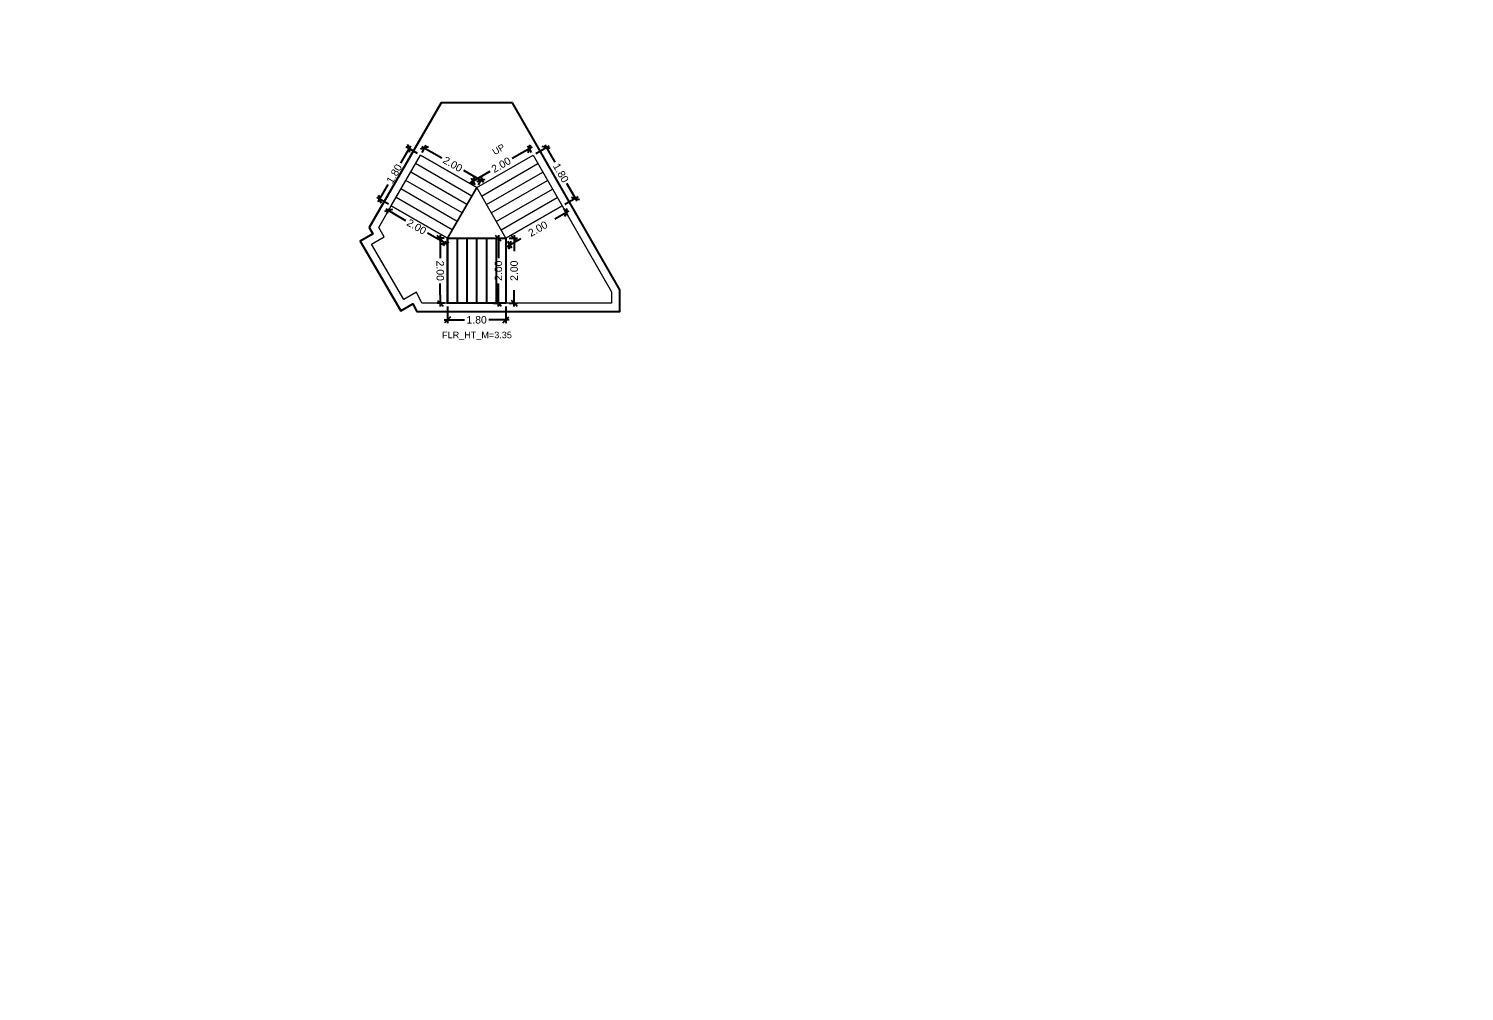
# Model space of a CAD drawing. Header units: metres. Extents: x 256329 to 886268, y -249371 to 355.
# Drawn here: x 287414.03 to 287458.25, y -730.08 to -700.45 of the extents above; entities that cross this region are included whole.
import ezdxf

# ---------------------------------------------------------------- set-up
doc = ezdxf.new("R2010")
doc.units = ezdxf.units.M
doc.header["$MEASUREMENT"] = 0
doc.header["$PDMODE"] = 35
doc.linetypes.add('CONTINOUS', pattern=[0])
doc.linetypes.add('DASHED', pattern=[0.75, 0.5, -0.25])
doc.layers.get('0').update_dxf_attribs({"lineweight": 18})
doc.layers.get('Defpoints').update_dxf_attribs({"lineweight": 20})
doc.layers.add('A_TEXT', color=4, linetype='Continuous', lineweight=0, transparency=0.3)
doc.layers.add('BLK_2_FLR_7_STAIR_3', color=7, linetype='Continuous', plot=False)
doc.layers.add('BLK_2_FLR_7_STAIR_3_FLIGHT_2', color=7, linetype='Continuous', plot=False)
for name, color, linetype, lineweight in [('BLK_2_FLR_7_STAIR_3_FLIGHT_1', 7, 'Continuous', 0), ('BLK_2_FLR_7_STAIR_3_FLIGHT_3', 7, 'Continuous', 0), ('BLK_2_FLR_7_STAIR_3_LANDING_1', 1, 'DASHED', 9), ('BLK_2_FLR_7_STAIR_3_LANDING_2', 7, 'Continuous', 0)]:
    doc.layers.add(name, color=color, linetype=linetype, lineweight=lineweight)
doc.styles.add('Arial', font='arial.ttf')
doc.styles.get("Standard").update_dxf_attribs({"font": 'arial.ttf'})
doc.dimstyles.new('METRIC DIM', dxfattribs={"dimtxt": 0.23, "dimasz": 0.18, "dimexe": 0.1, "dimexo": 0.1, "dimgap": 0.09, "dimtad": 0, "dimzin": 0, "dimdsep": 46, "dimtxsty": 'Standard', "dimblk": 'OBLIQUE', "dimcen": 0, "dimdle": 0.1, "dimclrd": 147, "dimclre": 147, "dimclrt": 7, "dimadec": 0, "dimazin": 0, "dimtfac": 1, "dimtofl": 0, "dimtmove": 0, "dimatfit": 2, "dimfxl": 0.125, "dimtolj": 1, "dimtzin": 0, "dimarcsym": 0})

# ---------------------------------------------------------------- blocks, each defined once
blk = doc.blocks.new('_Oblique')
at = {"color": 0, "linetype": 'ByBlock', "lineweight": -2}
blk.add_line((-0.5, -0.5), (0.5, 0.5), dxfattribs=at)
blk = doc.blocks.new('*D1846')
at = {"layer": 'BLK_2_FLR_7_STAIR_3_FLIGHT_2', "color": 147, "lineweight": -2, "transparency": 16777216}
for p, q in [((287426.923343, -708.997423), (287426.923159, -709.509395)), ((287428.723343, -708.99807), (287428.723159, -709.510042)), ((287426.823195, -709.409359), (287427.445695, -709.409583)), ((287428.823195, -709.410078), (287428.200695, -709.409854))]:
    blk.add_line(p, q, dxfattribs=at)
at = {"layer": 'Defpoints', "color": 0, "linetype": 'CONTINOUS', "transparency": 16777216}
for p in [(287426.923379, -708.897423, 0.042641), (287428.723379, -708.89807, 0.042641), (287428.723195, -709.410042)]:
    blk.add_point(p, dxfattribs=at)
at = {"layer": 'BLK_2_FLR_7_STAIR_3_FLIGHT_2', "color": 147, "linetype": 'CONTINOUS', "lineweight": -2, "transparency": 16777216, "xscale": 0.18, "yscale": 0.18, "zscale": 0.18}
for p, rotation in [((287426.923195, -709.409395), 179.979403), ((287428.723195, -709.410042), 359.979403)]:
    blk.add_blockref('_Oblique', p, dxfattribs=dict(at, rotation=rotation))
at = {"layer": 'BLK_2_FLR_7_STAIR_3_FLIGHT_2', "color": 7, "linetype": 'CONTINOUS', "transparency": 16777216, "insert": (287427.823195, -709.409718), "char_height": 0.23, "attachment_point": 5, "rotation": 359.9794033}
blk.add_mtext('\\A1;1.80', dxfattribs=at)
blk = doc.blocks.new('*D1847')
at = {"layer": 'BLK_2_FLR_7_STAIR_3_FLIGHT_3', "color": 147, "lineweight": -2, "transparency": 16777216}
for p, q in [((287426.131857, -704.068098), (287426.747783, -704.422242)), ((287426.141256, -704.25237), (287426.268394, -704.031253)), ((287428.040399, -705.165468), (287427.424473, -704.811324)), ((287427.876415, -705.250049), (287428.003553, -705.028931))]:
    blk.add_line(p, q, dxfattribs=at)
at = {"layer": 'Defpoints', "color": 0, "linetype": 'CONTINOUS', "transparency": 16777216}
for p in [(287426.091411, -704.339062, 0.042641), (287427.82657, -705.33674, 0.042641), (287427.953707, -705.115622)]:
    blk.add_point(p, dxfattribs=at)
at = {"layer": 'BLK_2_FLR_7_STAIR_3_FLIGHT_3', "color": 147, "linetype": 'CONTINOUS', "lineweight": -2, "transparency": 16777216, "xscale": 0.18, "yscale": 0.18, "zscale": 0.18}
for p, rotation in [((287426.218549, -704.117944), 150.102044), ((287427.953707, -705.115622), 330.102044)]:
    blk.add_blockref('_Oblique', p, dxfattribs=dict(at, rotation=rotation))
at = {"layer": 'BLK_2_FLR_7_STAIR_3_FLIGHT_3', "color": 7, "linetype": 'CONTINOUS', "transparency": 16777216, "insert": (287427.086128, -704.616783), "char_height": 0.23, "attachment_point": 5, "rotation": 330.1020442}
blk.add_mtext('\\A1;2.00', dxfattribs=at)
blk = doc.blocks.new('*D1848')
at = {"layer": 'BLK_2_FLR_7_STAIR_3_FLIGHT_1', "color": 147, "lineweight": -2, "transparency": 16777216}
for p, q in [((287429.532028, -704.089743), (287428.916674, -704.443342)), ((287429.510839, -704.25358), (287429.395501, -704.052861)), ((287427.624527, -705.185844), (287428.239881, -704.832245)), ((287427.776747, -705.250036), (287427.661408, -705.049317))]:
    blk.add_line(p, q, dxfattribs=at)
at = {"layer": 'Defpoints', "color": 0, "linetype": 'CONTINOUS', "transparency": 16777216}
for p in [(287429.445324, -704.139566), (287429.560662, -704.340285, 0.042641), (287427.82657, -705.33674, 0.042641)]:
    blk.add_point(p, dxfattribs=at)
at = {"layer": 'BLK_2_FLR_7_STAIR_3_FLIGHT_1', "color": 147, "linetype": 'CONTINOUS', "lineweight": -2, "transparency": 16777216, "xscale": 0.18, "yscale": 0.18, "zscale": 0.18}
for p, rotation in [((287429.445324, -704.139566), 29.88281300000001), ((287427.711231, -705.136021), 209.882813)]:
    blk.add_blockref('_Oblique', p, dxfattribs=dict(at, rotation=rotation))
at = {"layer": 'BLK_2_FLR_7_STAIR_3_FLIGHT_1', "color": 7, "linetype": 'CONTINOUS', "transparency": 16777216, "insert": (287428.578277, -704.637794), "char_height": 0.23, "attachment_point": 5, "rotation": 29.8828126}
blk.add_mtext('\\A1;2.00', dxfattribs=at)
blk = doc.blocks.new('*D1849')
at = {"layer": 'BLK_2_FLR_7_STAIR_3_LANDING_2', "color": 147, "lineweight": -2, "transparency": 16777216}
for p, q in [((287426.82338, -706.897871), (287426.596101, -706.898888)), ((287426.695652, -706.798442), (287426.69883, -707.508258)), ((287426.705501, -708.998639), (287426.702324, -708.288823)), ((287426.832334, -708.89807), (287426.605055, -708.899087))]:
    blk.add_line(p, q, dxfattribs=at)
at = {"layer": 'Defpoints', "color": 0, "linetype": 'CONTINOUS', "transparency": 16777216}
for p in [(287426.923379, -706.897423, 0.042641), (287426.705054, -708.89864), (287426.932333, -708.897622, 0.042641)]:
    blk.add_point(p, dxfattribs=at)
at = {"layer": 'BLK_2_FLR_7_STAIR_3_LANDING_2', "color": 147, "linetype": 'CONTINOUS', "lineweight": -2, "transparency": 16777216, "xscale": 0.18, "yscale": 0.18, "zscale": 0.18}
for p, rotation in [((287426.6961, -706.898441), 90.256477), ((287426.705054, -708.89864), 270.256477)]:
    blk.add_blockref('_Oblique', p, dxfattribs=dict(at, rotation=rotation))
at = {"layer": 'BLK_2_FLR_7_STAIR_3_LANDING_2', "color": 7, "linetype": 'CONTINOUS', "transparency": 16777216, "insert": (287426.700577, -707.89854), "char_height": 0.23, "attachment_point": 5, "rotation": 270.2564771}
blk.add_mtext('\\A1;2.00', dxfattribs=at)
blk = doc.blocks.new('*D1850')
at = {"layer": 'BLK_2_FLR_7_STAIR_3_LANDING_2', "color": 147, "lineweight": -2, "transparency": 16777216}
for p, q in [((287425.021448, -705.993036), (287425.635862, -706.347613)), ((287425.141722, -705.98469), (287425.058077, -706.129632)), ((287426.926346, -707.092349), (287426.311932, -706.737772)), ((287426.873396, -706.984035), (287426.78975, -707.128977))]:
    blk.add_line(p, q, dxfattribs=at)
at = {"layer": 'Defpoints', "color": 0, "linetype": 'CONTINOUS', "transparency": 16777216}
for p in [(287425.10806, -706.04302), (287425.191706, -705.898078, 0.042641), (287426.923379, -706.897423, 0.042641)]:
    blk.add_point(p, dxfattribs=at)
at = {"layer": 'BLK_2_FLR_7_STAIR_3_LANDING_2', "color": 147, "linetype": 'CONTINOUS', "lineweight": -2, "transparency": 16777216, "xscale": 0.18, "yscale": 0.18, "zscale": 0.18}
for p, rotation in [((287425.10806, -706.04302), 150.01084), ((287426.839734, -707.042365), 330.01084)]:
    blk.add_blockref('_Oblique', p, dxfattribs=dict(at, rotation=rotation))
at = {"layer": 'BLK_2_FLR_7_STAIR_3_LANDING_2', "color": 7, "linetype": 'CONTINOUS', "transparency": 16777216, "insert": (287425.973897, -706.542692), "char_height": 0.23, "attachment_point": 5, "rotation": 330.0108404}
blk.add_mtext('\\A1;2.00', dxfattribs=at)
blk = doc.blocks.new('*D1851')
at = {"layer": 'BLK_2_FLR_7_STAIR_3_LANDING_1', "color": 147, "lineweight": -2, "transparency": 16777216}
for p, q in [((287430.663771, -706.059271), (287430.048417, -706.41287)), ((287430.507295, -705.987673), (287430.626889, -706.195798)), ((287428.756269, -707.155372), (287429.371624, -706.801773)), ((287428.773202, -706.984128), (287428.892797, -707.192254))]:
    blk.add_line(p, q, dxfattribs=at)
at = {"layer": 'Defpoints', "color": 0, "linetype": 'CONTINOUS', "transparency": 16777216}
for p in [(287430.457472, -705.900968, 0.042641), (287430.577066, -706.109094), (287428.723379, -706.897423, 0.042641)]:
    blk.add_point(p, dxfattribs=at)
at = {"layer": 'BLK_2_FLR_7_STAIR_3_LANDING_1', "color": 147, "linetype": 'CONTINOUS', "lineweight": -2, "transparency": 16777216, "xscale": 0.18, "yscale": 0.18, "zscale": 0.18}
for p, rotation in [((287430.577066, -706.109094), 29.88281300000001), ((287428.842974, -707.105549), 209.882813)]:
    blk.add_blockref('_Oblique', p, dxfattribs=dict(at, rotation=rotation))
at = {"layer": 'BLK_2_FLR_7_STAIR_3_LANDING_1', "color": 7, "linetype": 'CONTINOUS', "transparency": 16777216, "insert": (287429.71002, -706.607321), "char_height": 0.23, "attachment_point": 5, "rotation": 29.8828126}
blk.add_mtext('\\A1;2.00', dxfattribs=at)
blk = doc.blocks.new('*D1852')
at = {"layer": 'BLK_2_FLR_7_STAIR_3_LANDING_1', "color": 147, "lineweight": -2, "transparency": 16777216}
for p, q in [((287428.823379, -706.897423), (287429.07903, -706.897423)), ((287428.97903, -706.797423), (287428.97903, -707.507137)), ((287428.97903, -708.997423), (287428.97903, -708.28771)), ((287428.823379, -708.897423), (287429.07903, -708.897423))]:
    blk.add_line(p, q, dxfattribs=at)
at = {"layer": 'Defpoints', "color": 0, "linetype": 'CONTINOUS', "transparency": 16777216}
for p in [(287428.723379, -706.897423, 0.042641), (287428.723379, -708.897423, 0.042641), (287428.97903, -708.897423)]:
    blk.add_point(p, dxfattribs=at)
at = {"layer": 'BLK_2_FLR_7_STAIR_3_LANDING_1', "color": 147, "linetype": 'CONTINOUS', "lineweight": -2, "transparency": 16777216, "xscale": 0.18, "yscale": 0.18, "zscale": 0.18}
for p, rotation in [((287428.97903, -706.897423), 90), ((287428.97903, -708.897423), 270)]:
    blk.add_blockref('_Oblique', p, dxfattribs=dict(at, rotation=rotation))
at = {"layer": 'BLK_2_FLR_7_STAIR_3_LANDING_1', "color": 7, "linetype": 'CONTINOUS', "transparency": 16777216, "insert": (287428.97903, -707.897423), "char_height": 0.23, "attachment_point": 5, "rotation": 90}
blk.add_mtext('\\A1;2.00', dxfattribs=at)
blk = doc.blocks.new('*D1853')
at = {"layer": 'BLK_2_FLR_7_STAIR_3_FLIGHT_3', "color": 147, "lineweight": -2, "transparency": 16777216}
for p, q in [((287425.785465, -704.047044), (287425.474317, -704.586204)), ((287426.004799, -704.289078), (287425.648869, -704.083672)), ((287424.785793, -705.779284), (287425.096941, -705.240124)), ((287425.105094, -705.848094), (287424.749164, -705.642688))]:
    blk.add_line(p, q, dxfattribs=at)
at = {"layer": 'Defpoints', "color": 0, "linetype": 'CONTINOUS', "transparency": 16777216}
for p in [(287426.091411, -704.339062, 0.042641), (287424.835776, -705.692672), (287425.191706, -705.898078, 0.042641)]:
    blk.add_point(p, dxfattribs=at)
at = {"layer": 'BLK_2_FLR_7_STAIR_3_FLIGHT_3', "color": 147, "linetype": 'CONTINOUS', "lineweight": -2, "transparency": 16777216, "xscale": 0.18, "yscale": 0.18, "zscale": 0.18}
for p, rotation in [((287425.735481, -704.133656), 60.01084000000001), ((287424.835776, -705.692672), 240.01084)]:
    blk.add_blockref('_Oblique', p, dxfattribs=dict(at, rotation=rotation))
at = {"layer": 'BLK_2_FLR_7_STAIR_3_FLIGHT_3', "color": 7, "linetype": 'CONTINOUS', "transparency": 16777216, "insert": (287425.285629, -704.913164), "char_height": 0.23, "attachment_point": 5, "rotation": 60.0108404}
blk.add_mtext('\\A1;1.80', dxfattribs=at)
blk = doc.blocks.new('*D1854')
at = {"layer": 'BLK_2_FLR_7_STAIR_3_FLIGHT_1', "color": 147, "lineweight": -2, "transparency": 16777216}
for p, q in [((287429.919963, -704.018487), (287430.230109, -704.558223)), ((287429.647367, -704.290462), (287430.05649, -704.055369)), ((287430.916418, -705.75258), (287430.606271, -705.212843)), ((287430.544177, -705.851145), (287430.9533, -705.616052))]:
    blk.add_line(p, q, dxfattribs=at)
at = {"layer": 'Defpoints', "color": 0, "linetype": 'CONTINOUS', "transparency": 16777216}
for p in [(287429.560662, -704.340285, 0.042641), (287430.866595, -705.665875), (287430.457472, -705.900968, 0.042641)]:
    blk.add_point(p, dxfattribs=at)
at = {"layer": 'BLK_2_FLR_7_STAIR_3_FLIGHT_1', "color": 147, "linetype": 'CONTINOUS', "lineweight": -2, "transparency": 16777216, "xscale": 0.18, "yscale": 0.18, "zscale": 0.18}
for p, rotation in [((287429.969785, -704.105192), 119.882813), ((287430.866595, -705.665875), 299.882813)]:
    blk.add_blockref('_Oblique', p, dxfattribs=dict(at, rotation=rotation))
at = {"layer": 'BLK_2_FLR_7_STAIR_3_FLIGHT_1', "color": 7, "linetype": 'CONTINOUS', "transparency": 16777216, "insert": (287430.41819, -704.885533), "char_height": 0.23, "attachment_point": 5, "rotation": 299.8828126}
blk.add_mtext('\\A1;1.80', dxfattribs=at)
blk = doc.blocks.new('*D1865')
at = {"layer": 'BLK_2_FLR_7_STAIR_3_FLIGHT_2', "color": 147, "lineweight": -2, "transparency": 16777216}
for p, q in [((287428.337732, -706.897423), (287428.593382, -706.897423)), ((287428.493382, -706.797423), (287428.493382, -707.507137)), ((287428.493382, -708.997423), (287428.493382, -708.28771)), ((287428.337732, -708.897423), (287428.593382, -708.897423))]:
    blk.add_line(p, q, dxfattribs=at)
at = {"layer": 'Defpoints', "color": 0, "linetype": 'CONTINOUS', "transparency": 16777216}
for p in [(287428.237732, -706.897423, 0.042641), (287428.237732, -708.897423, 0.042641), (287428.493382, -708.897423)]:
    blk.add_point(p, dxfattribs=at)
at = {"layer": 'BLK_2_FLR_7_STAIR_3_FLIGHT_2', "color": 147, "linetype": 'CONTINOUS', "lineweight": -2, "transparency": 16777216, "xscale": 0.18, "yscale": 0.18, "zscale": 0.18}
for p, rotation in [((287428.493382, -706.897423), 90), ((287428.493382, -708.897423), 270)]:
    blk.add_blockref('_Oblique', p, dxfattribs=dict(at, rotation=rotation))
at = {"layer": 'BLK_2_FLR_7_STAIR_3_FLIGHT_2', "color": 7, "linetype": 'CONTINOUS', "transparency": 16777216, "insert": (287428.493382, -707.897423), "char_height": 0.23, "attachment_point": 5, "rotation": 90}
blk.add_mtext('\\A1;2.00', dxfattribs=at)

msp = doc.modelspace()

# ---------------------------------------------------------------- linework, layer by layer
at = {"color": 5, "linetype": 'CONTINOUS'}
for p, q in [((287428.723379, -706.897423, 0.042641), (287427.82657, -705.33674, 0.042641)), ((287426.923379, -706.897423, 0.042641), (287428.723379, -706.897423, 0.042641))]:
    msp.add_line(p, q, dxfattribs=at)
at = {"color": 5, "linetype": 'CONTINOUS', "elevation": 0.042641}
msp.add_lwpolyline([(287426.923379, -706.897423), (287427.82657, -705.33674)], dxfattribs=at)
at = {"layer": 'BLK_2_FLR_7_STAIR_3', "color": 7, "linetype": 'CONTINOUS', "elevation": 0.042641}
msp.add_lwpolyline([(287428.92891, -702.732432), (287426.726118, -702.732432), (287424.514555, -706.564645), (287424.627687, -706.760445), (287424.239162, -706.990206), (287425.484853, -709.128387), (287425.860727, -708.911997), (287425.98046, -709.150703), (287432.232203, -709.152267), (287432.232371, -708.481315)], close=True, dxfattribs=at)
at = {"layer": 'BLK_2_FLR_7_STAIR_3_FLIGHT_1', "color": 3, "linetype": 'CONTINOUS'}
for p, q in [((287427.82657, -705.33674, 0.042641), (287429.560662, -704.340285, 0.042641)), ((287427.976038, -705.596854, 0.042641), (287429.71013, -704.600399, 0.042641)), ((287428.125506, -705.856968, 0.042641), (287429.859599, -704.860513, 0.042641)), ((287428.274974, -706.117082, 0.042641), (287430.009067, -705.120626, 0.042641)), ((287428.424443, -706.377196, 0.042641), (287430.158535, -705.38074, 0.042641)), ((287428.573911, -706.63731, 0.042641), (287430.308004, -705.640854, 0.042641)), ((287428.723379, -706.897423, 0.042641), (287430.457472, -705.900968, 0.042641))]:
    msp.add_line(p, q, dxfattribs=at)
at = {"layer": 'BLK_2_FLR_7_STAIR_3_FLIGHT_1', "color": 7, "linetype": 'CONTINOUS', "elevation": 0.042641}
msp.add_lwpolyline([(287429.560662, -704.340285), (287430.457472, -705.900968), (287428.723379, -706.897423), (287427.82657, -705.33674), (287429.560662, -704.340285)], dxfattribs=at)
at = {"layer": 'BLK_2_FLR_7_STAIR_3_FLIGHT_2', "color": 3, "linetype": 'CONTINOUS'}
for p, q in [((287426.923379, -706.897423, 0.042641), (287426.923379, -708.897423, 0.042641)), ((287427.223379, -706.897423, 0.042641), (287427.223379, -708.897423, 0.042641)), ((287427.523379, -706.897423, 0.042641), (287427.523379, -708.897423, 0.042641)), ((287427.823379, -706.897423, 0.042641), (287427.823379, -708.897423, 0.042641)), ((287428.123379, -706.897423, 0.042641), (287428.123379, -708.897423, 0.042641)), ((287428.423379, -706.897423, 0.042641), (287428.423379, -708.897423, 0.042641)), ((287428.723379, -706.897423, 0.042641), (287428.723379, -708.897423, 0.042641))]:
    msp.add_line(p, q, dxfattribs=at)
at = {"layer": 'BLK_2_FLR_7_STAIR_3_FLIGHT_2', "color": 7, "linetype": 'CONTINOUS', "elevation": 0.042641}
msp.add_lwpolyline([(287426.923379, -706.897423), (287428.723379, -706.897423), (287428.723379, -708.897423), (287426.923379, -708.897423)], close=True, dxfattribs=at)
at = {"layer": 'BLK_2_FLR_7_STAIR_3_FLIGHT_3', "color": 3, "linetype": 'CONTINOUS'}
for p, q in [((287427.82657, -705.33674, 0.042641), (287426.091411, -704.339062, 0.042641)), ((287427.523183, -705.858079, 0.042641), (287425.791509, -704.858734, 0.042641)), ((287427.673134, -705.598243, 0.042641), (287425.94146, -704.598898, 0.042641)), ((287427.373232, -706.117915, 0.042641), (287425.641558, -705.11857, 0.042641)), ((287427.07333, -706.637587, 0.042641), (287425.341657, -705.638242, 0.042641)), ((287427.223281, -706.377751, 0.042641), (287425.491607, -705.378406, 0.042641)), ((287426.923379, -706.897423, 0.042641), (287425.191706, -705.898078, 0.042641))]:
    msp.add_line(p, q, dxfattribs=at)
at = {"layer": 'BLK_2_FLR_7_STAIR_3_FLIGHT_3', "ltscale": 0.05, "elevation": 0.042641}
msp.add_lwpolyline([(287427.82657, -705.33674), (287426.923379, -706.897423), (287425.191706, -705.898078), (287426.091411, -704.339062), (287427.82657, -705.33674)], dxfattribs=at)
at = {"layer": 'BLK_2_FLR_7_STAIR_3_LANDING_1', "color": 7, "linetype": 'CONTINOUS', "elevation": 0.042641}
msp.add_lwpolyline([(287428.723379, -706.897423), (287430.457472, -705.900968), (287431.979035, -708.548885), (287431.978947, -708.898885), (287428.723379, -708.897423), (287428.723379, -706.897423)], dxfattribs=at)
at = {"layer": 'BLK_2_FLR_7_STAIR_3_LANDING_2', "color": 7, "linetype": 'CONTINOUS', "elevation": 0.042641}
msp.add_lwpolyline([(287426.923379, -706.897423), (287426.923379, -708.897423), (287426.136817, -708.897423), (287425.966863, -708.558596), (287425.578042, -708.785121), (287424.584733, -707.080145), (287424.972481, -706.850844), (287424.807075, -706.564569), (287425.191706, -705.898078), (287426.922166, -706.89952)], dxfattribs=at)

# ---------------------------------------------------------------- texts
at = {"layer": 'A_TEXT', "lineweight": 0, "insert": (287429.429518, -703.740812, 0.042641), "char_height": 0.2, "width": 2.485498, "attachment_point": 9, "rotation": 30.0054902, "style": 'Arial'}
msp.add_mtext('\\pxi2.2673,qc;UP', dxfattribs=at)
at = {"layer": 'BLK_2_FLR_7_STAIR_3', "color": 7, "linetype": 'CONTINOUS', "insert": (287426.758843, -709.775184), "char_height": 0.2, "attachment_point": 1}
msp.add_mtext_dynamic_manual_height_columns('FLR_HT_M=3.35', width=2.272281, gutter_width=0.405, heights=[0.300679], dxfattribs=at)

# ---------------------------------------------------------------- dimensions: what is measured, and where the dimension line sits
at = {"layer": 'BLK_2_FLR_7_STAIR_3_FLIGHT_1', "color": 2, "linetype": 'CONTINOUS'}
dim = msp.add_aligned_dim(p1=(287427.82657, -705.33674, 0.042641), p2=(287429.560662, -704.340285, 0.042641), distance=0.231497, dimstyle='METRIC DIM', override={"dimfxl": 0.18}, dxfattribs=at)
dim.commit()
dim.dimension.update_dxf_attribs({"geometry": '*D1848', "text_midpoint": (287428.578277, -704.637794)})
at = {"layer": 'BLK_2_FLR_7_STAIR_3_FLIGHT_1', "color": 1, "linetype": 'CONTINOUS'}
dim = msp.add_aligned_dim(p1=(287429.560662, -704.340285, 0.042641), p2=(287430.457472, -705.900968, 0.042641), distance=0.471858, dimstyle='METRIC DIM', override={"dimfxl": 0.18}, dxfattribs=at)
dim.commit()
dim.dimension.update_dxf_attribs({"geometry": '*D1854', "text_midpoint": (287430.41819, -704.885533)})
at = {"layer": 'BLK_2_FLR_7_STAIR_3_FLIGHT_2', "color": 2, "linetype": 'CONTINOUS'}
dim = msp.add_aligned_dim(p1=(287428.237732, -706.897423, 0.042641), p2=(287428.237732, -708.897423, 0.042641), distance=0.25565, dimstyle='METRIC DIM', override={"dimfxl": 0.18}, dxfattribs=at)
dim.commit()
dim.dimension.update_dxf_attribs({"geometry": '*D1865', "text_midpoint": (287428.493382, -707.897423)})
at = {"layer": 'BLK_2_FLR_7_STAIR_3_FLIGHT_2', "color": 1, "linetype": 'CONTINOUS'}
dim = msp.add_aligned_dim(p1=(287426.923379, -708.897423, 0.042641), p2=(287428.723379, -708.89807, 0.042641), distance=-0.511972, dimstyle='METRIC DIM', override={"dimfxl": 0.18}, dxfattribs=at)
dim.commit()
dim.dimension.update_dxf_attribs({"geometry": '*D1846', "text_midpoint": (287427.823195, -709.409718)})
at = {"layer": 'BLK_2_FLR_7_STAIR_3_FLIGHT_3', "color": 1, "linetype": 'CONTINOUS'}
dim = msp.add_aligned_dim(p1=(287426.091411, -704.339062, 0.042641), p2=(287425.191706, -705.898078, 0.042641), distance=-0.410947, dimstyle='METRIC DIM', override={"dimfxl": 0.18}, dxfattribs=at)
dim.commit()
dim.dimension.update_dxf_attribs({"geometry": '*D1853', "text_midpoint": (287425.285629, -704.913164)})
at = {"layer": 'BLK_2_FLR_7_STAIR_3_FLIGHT_3', "color": 2, "linetype": 'CONTINOUS'}
dim = msp.add_aligned_dim(p1=(287426.091411, -704.339062, 0.042641), p2=(287427.82657, -705.33674, 0.042641), distance=0.255063, dimstyle='METRIC DIM', override={"dimfxl": 0.18}, dxfattribs=at)
dim.commit()
dim.dimension.update_dxf_attribs({"geometry": '*D1847', "text_midpoint": (287427.086128, -704.616783)})
at = {"layer": 'BLK_2_FLR_7_STAIR_3_LANDING_1', "color": 1, "linetype": 'CONTINOUS'}
dim = msp.add_aligned_dim(p1=(287428.723379, -706.897423, 0.042641), p2=(287430.457472, -705.900968, 0.042641), distance=-0.24004, dimstyle='METRIC DIM', override={"dimfxl": 0.18}, dxfattribs=at)
dim.commit()
dim.dimension.update_dxf_attribs({"geometry": '*D1851', "text_midpoint": (287429.71002, -706.607321)})
at = {"layer": 'BLK_2_FLR_7_STAIR_3_LANDING_1', "color": 2, "linetype": 'CONTINOUS'}
dim = msp.add_aligned_dim(p1=(287428.723379, -706.897423, 0.042641), p2=(287428.723379, -708.897423, 0.042641), distance=0.255651, dimstyle='METRIC DIM', override={"dimfxl": 0.18}, dxfattribs=at)
dim.commit()
dim.dimension.update_dxf_attribs({"geometry": '*D1852', "text_midpoint": (287428.97903, -707.897423)})
at = {"layer": 'BLK_2_FLR_7_STAIR_3_LANDING_2', "color": 1, "linetype": 'CONTINOUS'}
dim = msp.add_aligned_dim(p1=(287426.923379, -706.897423, 0.042641), p2=(287425.191706, -705.898078, 0.042641), distance=0.167346, dimstyle='METRIC DIM', override={"dimfxl": 0.18}, dxfattribs=at)
dim.commit()
dim.dimension.update_dxf_attribs({"geometry": '*D1850', "text_midpoint": (287425.973897, -706.542692)})
at = {"layer": 'BLK_2_FLR_7_STAIR_3_LANDING_2', "color": 2, "linetype": 'CONTINOUS'}
dim = msp.add_aligned_dim(p1=(287426.923379, -706.897423, 0.042641), p2=(287426.932333, -708.897622, 0.042641), distance=-0.227281, dimstyle='METRIC DIM', override={"dimfxl": 0.18}, dxfattribs=at)
dim.commit()
dim.dimension.update_dxf_attribs({"geometry": '*D1849', "text_midpoint": (287426.700577, -707.89854)})

doc.saveas('drawing.dxf')
